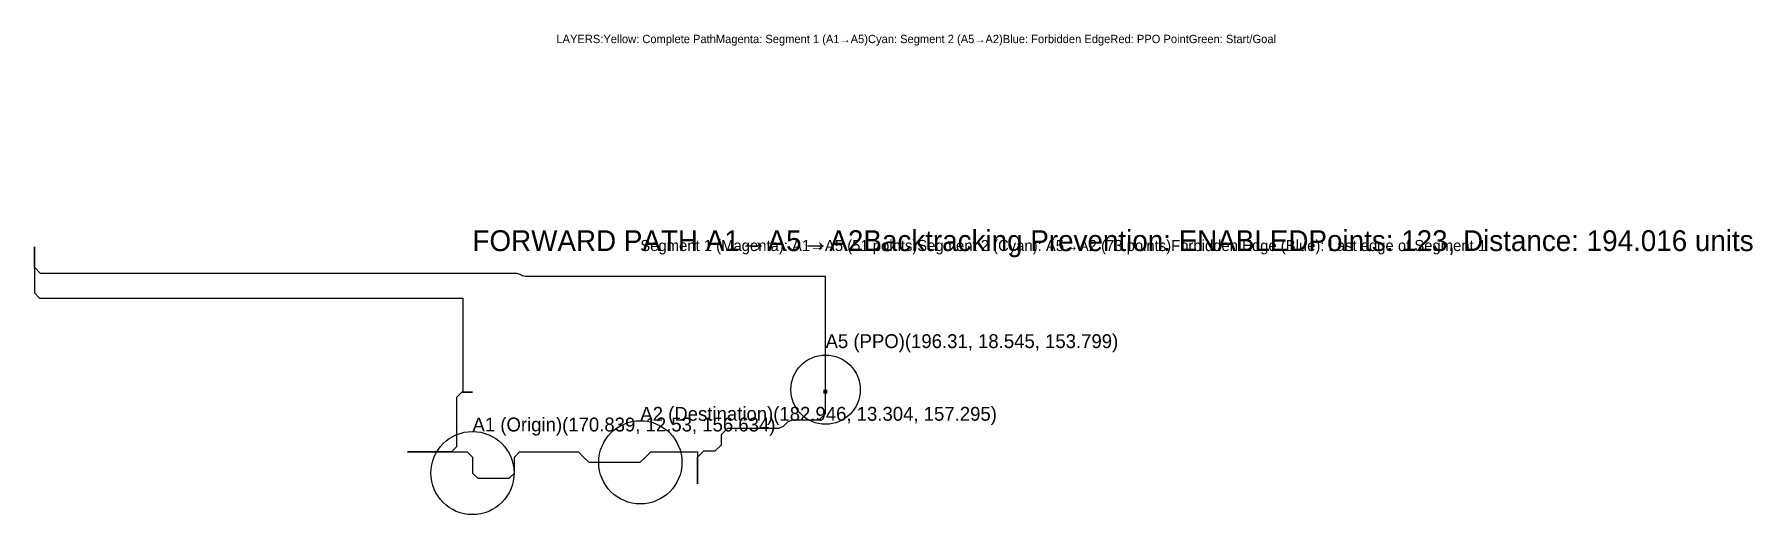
# Model space of a CAD drawing. Header units: metres. Extents: x 139 to 263, y 10 to 44.
import ezdxf

# ---------------------------------------------------------------- set-up
doc = ezdxf.new("R2010")
doc.units = ezdxf.units.M
for name, color, linetype in [('ANNOTATIONS', 7, 'Continuous'), ('FORBIDDEN_EDGE', 5, 'Continuous'), ('FORWARD_PATH', 2, 'Continuous'), ('PPO_POINTS', 1, 'Continuous'), ('SEGMENT_1', 6, 'Continuous'), ('SEGMENT_2', 4, 'Continuous'), ('START_GOAL', 3, 'Continuous')]:
    doc.layers.add(name, color=color, linetype=linetype)

msp = doc.modelspace()

# ---------------------------------------------------------------- linework, layer by layer
at = {"layer": 'FORBIDDEN_EDGE', "lineweight": 100}
msp.add_line((196.31, 18.26, 153.681), (196.31, 18.545, 153.799), dxfattribs=at)
at = {"layer": 'FORWARD_PATH'}
for p, q in [((139.232, 27.373, 152.313), (139.232, 28.845, 152.313)), ((139.232, 28.845, 152.313), (139.232, 28.845, 160.703)), ((139.232, 28.845, 160.703), (139.232, 28.755, 160.703)), ((139.232, 28.755, 160.703), (139.232, 28.255, 160.703)), ((139.232, 28.255, 160.703), (139.232, 25.521, 160.703)), ((139.683, 26.922, 152.313), (139.232, 27.373, 152.313)), ((174.039, 26.922, 152.313), (139.683, 26.922, 152.313)), ((174.266, 26.861, 152.313), (174.039, 26.922, 152.313)), ((174.428, 26.768, 152.313), (174.266, 26.861, 152.313)), ((174.655, 26.707, 152.313), (174.428, 26.768, 152.313)), ((194.714, 26.707, 152.313), (174.655, 26.707, 152.313)), ((195.065, 26.707, 152.664), (194.714, 26.707, 152.313)), ((195.416, 26.707, 153.239), (195.065, 26.707, 152.888)), ((195.065, 26.707, 152.888), (195.065, 26.707, 152.664)), ((195.559, 26.707, 153.239), (195.416, 26.707, 153.239)), ((196.31, 26.707, 153.239), (195.559, 26.707, 153.239)), ((196.31, 26.256, 153.239), (196.31, 26.707, 153.239)), ((196.31, 25.756, 153.239), (196.31, 26.256, 153.239)), ((139.232, 25.521, 160.703), (139.608, 25.145, 160.703)), ((139.608, 25.145, 160.703), (147.156, 25.145, 160.703)), ((147.156, 25.145, 160.703), (147.405, 25.145, 160.6)), ((147.405, 25.145, 160.6), (147.778, 25.145, 160.227)), ((147.778, 25.145, 160.227), (148.027, 25.145, 160.124)), ((148.027, 25.145, 160.124), (151.914, 25.145, 160.124)), ((151.914, 25.145, 160.124), (152.29, 25.145, 160.124)), ((152.29, 25.145, 160.124), (152.666, 25.145, 160.124)), ((152.666, 25.145, 160.124), (169.764, 25.145, 160.124)), ((169.764, 25.145, 160.124), (170.14, 25.145, 160.124)), ((170.14, 25.145, 160.124), (170.14, 24.769, 160.124)), ((196.31, 25.258, 153.239), (196.31, 25.756, 153.239)), ((196.31, 25.009, 153.342), (196.31, 25.258, 153.239)), ((196.31, 24.655, 153.696), (196.31, 25.009, 153.342)), ((170.14, 24.769, 160.124), (170.14, 24.555, 160.124)), ((170.14, 24.555, 160.124), (170.14, 24.204, 159.773)), ((170.14, 24.204, 159.773), (170.14, 24.204, 159.275)), ((170.14, 24.204, 159.275), (170.14, 23.853, 158.924)), ((170.14, 23.853, 158.924), (170.14, 18.735, 158.924)), ((196.31, 24.406, 153.799), (196.31, 24.655, 153.696)), ((196.31, 18.545, 153.799), (196.31, 24.406, 153.799)), ((170.14, 18.735, 158.924), (170.14, 18.359, 158.924)), ((170.064, 18.359, 156.033), (169.688, 17.983, 156.033)), ((169.688, 17.983, 156.033), (169.688, 14.43, 156.033)), ((170.477, 18.359, 156.033), (170.064, 18.359, 156.033)), ((170.14, 18.359, 158.924), (170.516, 18.359, 158.924)), ((170.828, 18.359, 156.384), (170.477, 18.359, 156.033)), ((170.516, 18.359, 158.924), (170.828, 18.359, 158.924)), ((170.828, 18.359, 158.924), (170.828, 18.359, 156.384)), ((196.31, 18.26, 153.681), (196.31, 18.545, 153.799)), ((196.31, 18.096, 153.517), (196.31, 18.26, 153.681)), ((196.31, 17.811, 153.399), (196.31, 18.096, 153.517)), ((196.31, 16.827, 153.399), (196.31, 17.811, 153.399)), ((193.265, 15.906, 152.347), (193.602, 16.244, 152.347)), ((193.602, 16.244, 152.347), (193.922, 16.376, 152.347)), ((193.922, 16.376, 152.347), (194.815, 16.376, 152.347)), ((194.815, 16.376, 152.347), (195.216, 16.376, 152.748)), ((195.216, 16.376, 152.748), (195.216, 16.376, 153.048)), ((195.216, 16.376, 153.048), (195.567, 16.376, 153.399)), ((195.567, 16.376, 153.399), (195.859, 16.376, 153.399)), ((195.859, 16.376, 153.399), (196.31, 16.827, 153.399)), ((188.796, 15.323, 152.347), (189.247, 15.774, 152.347)), ((188.796, 14.572, 152.347), (188.796, 15.323, 152.347)), ((189.247, 15.774, 152.347), (192.945, 15.774, 152.347)), ((192.945, 15.774, 152.347), (193.265, 15.906, 152.347)), ((168.788, 14.054, 156.634), (166.159, 14.054, 156.634)), ((166.159, 14.054, 156.634), (170.463, 14.054, 156.634)), ((169.139, 14.054, 156.033), (168.788, 14.054, 156.384)), ((168.788, 14.054, 156.384), (168.788, 14.054, 156.634)), ((169.312, 14.054, 156.033), (169.139, 14.054, 156.033)), ((169.688, 14.43, 156.033), (169.312, 14.054, 156.033)), ((170.463, 14.054, 156.634), (170.839, 13.678, 156.634)), ((170.839, 13.678, 156.634), (170.839, 12.53, 156.634)), ((173.861, 13.68, 156.874), (174.237, 14.056, 156.874)), ((173.861, 13.68, 156.874), (174.237, 14.056, 156.874)), ((173.861, 13.375, 156.874), (173.861, 13.68, 156.874)), ((173.861, 13.375, 156.874), (173.861, 13.68, 156.874)), ((174.237, 14.056, 156.874), (176.709, 14.056, 156.874)), ((174.237, 14.056, 156.874), (176.709, 14.056, 156.874)), ((176.709, 14.056, 156.874), (176.958, 14.056, 156.977)), ((176.709, 14.056, 156.874), (176.958, 14.056, 156.977)), ((176.958, 14.056, 156.977), (177.202, 14.056, 157.221)), ((176.958, 14.056, 156.977), (177.202, 14.056, 157.221)), ((177.202, 14.056, 157.221), (177.381, 14.056, 157.295)), ((177.202, 14.056, 157.221), (177.381, 14.056, 157.295)), ((177.381, 14.056, 157.295), (178.482, 14.056, 157.295)), ((177.381, 14.056, 157.295), (178.482, 14.056, 157.295)), ((178.482, 14.056, 157.295), (178.858, 13.68, 157.295)), ((178.482, 14.056, 157.295), (178.858, 13.68, 157.295)), ((178.858, 13.68, 157.295), (179.234, 13.304, 157.295)), ((178.858, 13.68, 157.295), (179.234, 13.304, 157.295)), ((182.946, 13.304, 157.295), (183.322, 13.68, 157.295)), ((183.322, 13.68, 157.295), (183.698, 14.056, 157.295)), ((183.698, 14.056, 157.295), (184.049, 14.056, 157.646)), ((184.049, 14.056, 157.646), (184.049, 14.056, 158.402)), ((184.049, 14.056, 158.402), (184.4, 14.056, 158.753)), ((184.4, 14.056, 158.753), (186.13, 14.056, 158.753)), ((186.13, 14.056, 158.753), (186.63, 14.056, 158.753)), ((186.63, 14.056, 158.753), (187.081, 14.056, 158.753)), ((187.081, 13.67, 152.347), (187.532, 14.121, 152.347)), ((187.081, 14.056, 158.753), (187.081, 13.605, 158.753)), ((187.081, 12.097, 152.347), (187.081, 13.67, 152.347)), ((187.532, 14.121, 152.347), (188.345, 14.121, 152.347)), ((188.345, 14.121, 152.347), (188.796, 14.572, 152.347)), ((170.839, 12.53, 156.634), (171.215, 12.154, 156.634)), ((170.839, 12.53, 156.634), (171.215, 12.154, 156.634)), ((173.485, 12.154, 156.634), (173.861, 12.53, 156.634)), ((173.485, 12.154, 156.634), (173.861, 12.53, 156.634)), ((173.861, 13.126, 156.77), (173.861, 13.375, 156.874)), ((173.861, 13.126, 156.77), (173.861, 13.375, 156.874)), ((173.861, 13.092, 156.737), (173.861, 13.126, 156.77)), ((173.861, 13.092, 156.737), (173.861, 13.126, 156.77)), ((173.861, 12.843, 156.634), (173.861, 13.092, 156.737)), ((173.861, 12.843, 156.634), (173.861, 13.092, 156.737)), ((173.861, 12.53, 156.634), (173.861, 12.843, 156.634)), ((173.861, 12.53, 156.634), (173.861, 12.843, 156.634)), ((179.234, 13.304, 157.295), (182.946, 13.304, 157.295)), ((179.234, 13.304, 157.295), (182.946, 13.304, 157.295)), ((187.081, 13.605, 158.753), (187.081, 12.097, 158.753)), ((171.215, 12.154, 156.634), (173.485, 12.154, 156.634)), ((171.215, 12.154, 156.634), (173.485, 12.154, 156.634)), ((187.081, 12.097, 158.753), (187.081, 11.746, 158.402)), ((187.081, 11.746, 152.698), (187.081, 12.097, 152.347)), ((187.081, 11.746, 158.402), (187.081, 11.746, 152.698))]:
    msp.add_line(p, q, dxfattribs=at)
at = {"layer": 'PPO_POINTS'}
msp.add_circle((196.31, 18.545, 153.799), 2.5, dxfattribs=at)
at = {"layer": 'SEGMENT_1'}
for p, q in [((196.31, 18.26, 153.681), (196.31, 18.545, 153.799)), ((196.31, 18.096, 153.517), (196.31, 18.26, 153.681)), ((196.31, 17.811, 153.399), (196.31, 18.096, 153.517)), ((196.31, 16.827, 153.399), (196.31, 17.811, 153.399)), ((193.265, 15.906, 152.347), (193.602, 16.244, 152.347)), ((193.602, 16.244, 152.347), (193.922, 16.376, 152.347)), ((193.922, 16.376, 152.347), (194.815, 16.376, 152.347)), ((194.815, 16.376, 152.347), (195.216, 16.376, 152.748)), ((195.216, 16.376, 152.748), (195.216, 16.376, 153.048)), ((195.216, 16.376, 153.048), (195.567, 16.376, 153.399)), ((195.567, 16.376, 153.399), (195.859, 16.376, 153.399)), ((195.859, 16.376, 153.399), (196.31, 16.827, 153.399)), ((188.796, 15.323, 152.347), (189.247, 15.774, 152.347)), ((188.796, 14.572, 152.347), (188.796, 15.323, 152.347)), ((189.247, 15.774, 152.347), (192.945, 15.774, 152.347)), ((192.945, 15.774, 152.347), (193.265, 15.906, 152.347)), ((173.861, 13.68, 156.874), (174.237, 14.056, 156.874)), ((173.861, 13.375, 156.874), (173.861, 13.68, 156.874)), ((174.237, 14.056, 156.874), (176.709, 14.056, 156.874)), ((176.709, 14.056, 156.874), (176.958, 14.056, 156.977)), ((176.958, 14.056, 156.977), (177.202, 14.056, 157.221)), ((177.202, 14.056, 157.221), (177.381, 14.056, 157.295)), ((177.381, 14.056, 157.295), (178.482, 14.056, 157.295)), ((178.482, 14.056, 157.295), (178.858, 13.68, 157.295)), ((178.858, 13.68, 157.295), (179.234, 13.304, 157.295)), ((182.946, 13.304, 157.295), (183.322, 13.68, 157.295)), ((183.322, 13.68, 157.295), (183.698, 14.056, 157.295)), ((183.698, 14.056, 157.295), (184.049, 14.056, 157.646)), ((184.049, 14.056, 157.646), (184.049, 14.056, 158.402)), ((184.049, 14.056, 158.402), (184.4, 14.056, 158.753)), ((184.4, 14.056, 158.753), (186.13, 14.056, 158.753)), ((186.13, 14.056, 158.753), (186.63, 14.056, 158.753)), ((186.63, 14.056, 158.753), (187.081, 14.056, 158.753)), ((187.081, 13.67, 152.347), (187.532, 14.121, 152.347)), ((187.081, 14.056, 158.753), (187.081, 13.605, 158.753)), ((187.081, 12.097, 152.347), (187.081, 13.67, 152.347)), ((187.532, 14.121, 152.347), (188.345, 14.121, 152.347)), ((188.345, 14.121, 152.347), (188.796, 14.572, 152.347)), ((170.839, 12.53, 156.634), (171.215, 12.154, 156.634)), ((173.485, 12.154, 156.634), (173.861, 12.53, 156.634)), ((173.861, 13.126, 156.77), (173.861, 13.375, 156.874)), ((173.861, 13.092, 156.737), (173.861, 13.126, 156.77)), ((173.861, 12.843, 156.634), (173.861, 13.092, 156.737)), ((173.861, 12.53, 156.634), (173.861, 12.843, 156.634)), ((179.234, 13.304, 157.295), (182.946, 13.304, 157.295)), ((187.081, 13.605, 158.753), (187.081, 12.097, 158.753)), ((171.215, 12.154, 156.634), (173.485, 12.154, 156.634)), ((187.081, 12.097, 158.753), (187.081, 11.746, 158.402)), ((187.081, 11.746, 152.698), (187.081, 12.097, 152.347)), ((187.081, 11.746, 158.402), (187.081, 11.746, 152.698))]:
    msp.add_line(p, q, dxfattribs=at)
at = {"layer": 'SEGMENT_2'}
for p, q in [((139.232, 27.373, 152.313), (139.232, 28.845, 152.313)), ((139.232, 28.845, 152.313), (139.232, 28.845, 160.703)), ((139.232, 28.845, 160.703), (139.232, 28.755, 160.703)), ((139.232, 28.755, 160.703), (139.232, 28.255, 160.703)), ((139.232, 28.255, 160.703), (139.232, 25.521, 160.703)), ((139.683, 26.922, 152.313), (139.232, 27.373, 152.313)), ((174.039, 26.922, 152.313), (139.683, 26.922, 152.313)), ((174.266, 26.861, 152.313), (174.039, 26.922, 152.313)), ((174.428, 26.768, 152.313), (174.266, 26.861, 152.313)), ((174.655, 26.707, 152.313), (174.428, 26.768, 152.313)), ((194.714, 26.707, 152.313), (174.655, 26.707, 152.313)), ((195.065, 26.707, 152.664), (194.714, 26.707, 152.313)), ((195.416, 26.707, 153.239), (195.065, 26.707, 152.888)), ((195.065, 26.707, 152.888), (195.065, 26.707, 152.664)), ((195.559, 26.707, 153.239), (195.416, 26.707, 153.239)), ((196.31, 26.707, 153.239), (195.559, 26.707, 153.239)), ((196.31, 26.256, 153.239), (196.31, 26.707, 153.239)), ((196.31, 25.756, 153.239), (196.31, 26.256, 153.239)), ((139.232, 25.521, 160.703), (139.608, 25.145, 160.703)), ((139.608, 25.145, 160.703), (147.156, 25.145, 160.703)), ((147.156, 25.145, 160.703), (147.405, 25.145, 160.6)), ((147.405, 25.145, 160.6), (147.778, 25.145, 160.227)), ((147.778, 25.145, 160.227), (148.027, 25.145, 160.124)), ((148.027, 25.145, 160.124), (151.914, 25.145, 160.124)), ((151.914, 25.145, 160.124), (152.29, 25.145, 160.124)), ((152.29, 25.145, 160.124), (152.666, 25.145, 160.124)), ((152.666, 25.145, 160.124), (169.764, 25.145, 160.124)), ((169.764, 25.145, 160.124), (170.14, 25.145, 160.124)), ((170.14, 25.145, 160.124), (170.14, 24.769, 160.124)), ((196.31, 25.258, 153.239), (196.31, 25.756, 153.239)), ((196.31, 25.009, 153.342), (196.31, 25.258, 153.239)), ((196.31, 24.655, 153.696), (196.31, 25.009, 153.342)), ((170.14, 24.769, 160.124), (170.14, 24.555, 160.124)), ((170.14, 24.555, 160.124), (170.14, 24.204, 159.773)), ((170.14, 24.204, 159.773), (170.14, 24.204, 159.275)), ((170.14, 24.204, 159.275), (170.14, 23.853, 158.924)), ((170.14, 23.853, 158.924), (170.14, 18.735, 158.924)), ((196.31, 24.406, 153.799), (196.31, 24.655, 153.696)), ((196.31, 18.545, 153.799), (196.31, 24.406, 153.799)), ((170.14, 18.735, 158.924), (170.14, 18.359, 158.924)), ((170.064, 18.359, 156.033), (169.688, 17.983, 156.033)), ((169.688, 17.983, 156.033), (169.688, 14.43, 156.033)), ((170.477, 18.359, 156.033), (170.064, 18.359, 156.033)), ((170.14, 18.359, 158.924), (170.516, 18.359, 158.924)), ((170.828, 18.359, 156.384), (170.477, 18.359, 156.033)), ((170.516, 18.359, 158.924), (170.828, 18.359, 158.924)), ((170.828, 18.359, 158.924), (170.828, 18.359, 156.384)), ((168.788, 14.054, 156.634), (166.159, 14.054, 156.634)), ((166.159, 14.054, 156.634), (170.463, 14.054, 156.634)), ((169.139, 14.054, 156.033), (168.788, 14.054, 156.384)), ((168.788, 14.054, 156.384), (168.788, 14.054, 156.634)), ((169.312, 14.054, 156.033), (169.139, 14.054, 156.033)), ((169.688, 14.43, 156.033), (169.312, 14.054, 156.033)), ((170.463, 14.054, 156.634), (170.839, 13.678, 156.634)), ((170.839, 13.678, 156.634), (170.839, 12.53, 156.634)), ((173.861, 13.68, 156.874), (174.237, 14.056, 156.874)), ((173.861, 13.375, 156.874), (173.861, 13.68, 156.874)), ((174.237, 14.056, 156.874), (176.709, 14.056, 156.874)), ((176.709, 14.056, 156.874), (176.958, 14.056, 156.977)), ((176.958, 14.056, 156.977), (177.202, 14.056, 157.221)), ((177.202, 14.056, 157.221), (177.381, 14.056, 157.295)), ((177.381, 14.056, 157.295), (178.482, 14.056, 157.295)), ((178.482, 14.056, 157.295), (178.858, 13.68, 157.295)), ((178.858, 13.68, 157.295), (179.234, 13.304, 157.295)), ((170.839, 12.53, 156.634), (171.215, 12.154, 156.634)), ((173.485, 12.154, 156.634), (173.861, 12.53, 156.634)), ((173.861, 13.126, 156.77), (173.861, 13.375, 156.874)), ((173.861, 13.092, 156.737), (173.861, 13.126, 156.77)), ((173.861, 12.843, 156.634), (173.861, 13.092, 156.737)), ((173.861, 12.53, 156.634), (173.861, 12.843, 156.634)), ((179.234, 13.304, 157.295), (182.946, 13.304, 157.295)), ((171.215, 12.154, 156.634), (173.485, 12.154, 156.634))]:
    msp.add_line(p, q, dxfattribs=at)
at = {"layer": 'START_GOAL'}
for centre in [(182.946, 13.304, 157.295), (170.839, 12.53, 156.634)]:
    msp.add_circle(centre, 3, dxfattribs=at)

# ---------------------------------------------------------------- texts
at = {"layer": 'ANNOTATIONS'}
for s, height, p in [('LAYERS:Yellow: Complete PathMagenta: Segment 1 (A1→A5)Cyan: Segment 2 (A5→A2)Blue: Forbidden EdgeRed: PPO PointGreen: Start/Goal', 0.6, (176.892, 43.545, 156.964)), ('FORWARD PATH A1→A5→A2Backtracking Prevention: ENABLEDPoints: 123, Distance: 194.016 units', 1.5, (170.839, 28.545, 156.634)), ('Segment 1 (Magenta): A1→A5 (51 points)Segment 2 (Cyan): A5→A2 (73 points)Forbidden Edge (Blue): Last edge of Segment 1', 0.8, (182.946, 28.545, 157.295)), ('A5 (PPO)(196.31, 18.545, 153.799)', 1, (196.31, 21.545, 153.799)), ('A2 (Destination)(182.946, 13.304, 157.295)', 1, (182.946, 16.304, 157.295)), ('A1 (Origin)(170.839, 12.53, 156.634)', 1, (170.839, 15.53, 156.634))]:
    msp.add_text(s, height=height, dxfattribs=at).set_placement(p)

doc.saveas('drawing.dxf')
